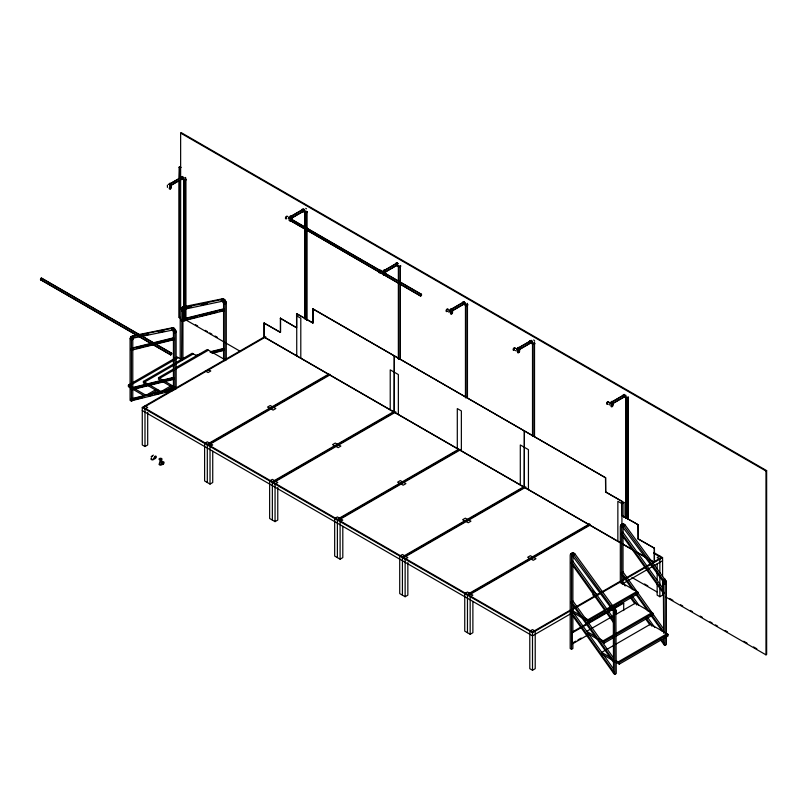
<?xml version="1.0" encoding="UTF-8"?>
<svg xmlns="http://www.w3.org/2000/svg" width="807" height="807" viewBox="0 0 807 807"><rect width="100%" height="100%" fill="white"/><g stroke="black" fill="none" stroke-linecap="round" stroke-linejoin="round"><path stroke-width="1.21" d="M571.568 554.056L572.809 552.765L575.29 554.369L615.862 610.163L616.255 673.532L614.894 674.309L614.5 610.949L573.928 555.145L571.447 553.552L570.186 555.287L570.186 648.495L571.538 649.282L572.889 648.495L572.889 642.201M665.029 632.92L665.029 584.016L664.484 581.585L624.063 526.204L621.582 524.6L620.321 526.335L620.321 583.027M666.38 633.384L666.39 583.239L665.836 580.808L625.415 525.418L622.943 523.824L621.693 525.105M571.538 649.282L571.538 556.114L572.092 555.307L613.29 610.949L613.542 673.532L614.894 674.309M572.889 561.632L573.041 554.742L571.679 555.519M621.672 582.563L621.672 527.173L622.217 526.356L663.324 581.736L663.677 632.133M623.024 532.691L623.165 525.791M174.796 389.66L174.796 332.968L173.525 329.77L171.044 328.51L131.723 336.529L130.472 337.457L130.078 339.021L130.078 400.373L131.44 401.15L132.792 400.373M131.44 401.15L131.43 339.858L132.509 338.264L171.77 330.255L172.89 330.789L173.434 332.242L173.434 390.154M132.792 399.122L132.792 339.081L133.387 337.689M181.565 359.761L181.918 309.767L222.096 301.283L223.569 303.301L223.569 359.952M182.927 358.974L182.927 310.13L183.663 308.657M41.601 278.788L41.339 278.213L40.663 278.708M41.752 278.748L40.875 278.244L40.441 279.696L170.63 354.898L171.639 354.323L171.639 353.163L41.561 278.062M290.207 220.482L291.428 219.201L421.496 294.303L421.496 295.463L420.497 296.048L290.217 220.462M291.458 219.928L290.923 219.433L290.439 220.674L380.5 272.695M385.131 273.886C384.959 271.596 382.568 275.732 384.636 274.733M291.761 217.92L291.266 216.649L290.419 216.73M303.341 209.447L304.4 209.346M396.873 263.445L397.236 262.941L398.093 263.566M397.034 263.536L397.871 263.465M463.944 302.171L464.469 301.687M531.016 340.897L531.369 340.393M611.565 402.35L612.604 402.249M179.124 178.488L179.124 167.22L179.931 166.777M179.346 178.488L179.739 166.827M180.395 317.978L179.265 317.706L179.628 316.909M180.132 317.867L179.578 317.09M151.494 458.84L152.19 459.536M290.671 219.06L290.459 218.132L288.634 217.012M304.804 211.878L305.5 212.574M383.86 273.17L383.769 272.564M384.213 273.059L384.001 272.13L382.175 271.011M398.345 265.886L399.041 266.582M465.417 304.602L466.113 305.298M532.489 343.328L532.943 343.964M224.931 360.709L224.931 304.027L223.66 300.829L221.522 299.528L180.768 308.284L180.213 310.08L180.213 358.974M181.646 308.607L183.209 306.811L222.53 298.782L225.012 300.043L226.283 303.25L226.283 359.932M40.582 278.889L40.663 279.615L170.741 354.717L171.417 354.424M170.448 354.212L171.639 353.163M171.619 354.071L171.528 353.345L41.54 278.334M420.518 295.13L420.598 295.856L421.385 295.402M421.476 295.211L421.385 294.494L383.456 272.584M382.528 271.545L383.154 271.606M151.091 456.863L153.37 455.118M151.575 457.024L152.079 456.147M169.924 185.761L169.924 185.116M170.055 185.933L169.803 184.652M161.824 462.936L161.824 461.463M304.663 210.617L304.663 209.8M383.95 270.728L384.626 270.527L385.302 271.505M451.022 309.454L452.041 309.555M452.303 310.796L452.303 309.999M465.276 303.351L465.276 302.524M518.094 348.17L519.113 348.271M532.206 341.906L532.206 341.26M170.741 353.799L170.63 354.898M286.021 217.234L285.91 218.263L286.515 218.324M446.634 309.959L446.947 311.129M131.702 336.943L132.832 335.823L136.766 334.996M167.412 185.065L167.412 187.385M379.704 271.031L379.381 272.12L380.057 272.322M420.598 294.948L421.385 294.494M607.338 402.451L607.338 403.843M185.64 179.618L183.734 179.618M183.895 320.016L184.773 320.893L185.64 320.016M467.424 303.361L466.839 303.603M382.125 273.27L381.368 273.059M170.862 353.637L171.528 353.345M571.507 562.096L570.862 562.761L613.542 622.601L614.188 621.935L571.507 562.096L572.859 561.309L613.37 618.112M621.632 533.145L620.997 533.81L663.677 593.659L664.312 592.994L621.632 533.145L622.994 532.368L663.505 589.171M622.348 533.034L622.994 532.368M571.507 601.699L570.862 602.365L613.542 662.204L614.188 661.538L571.507 601.699L572.859 600.912L613.37 657.715M571.507 612.644L570.862 613.31L613.542 673.159L614.188 672.493L571.507 612.644L572.859 611.867L613.37 668.67M663.505 628.774L622.994 571.971L621.632 572.748L620.997 573.414L632.567 589.645M622.348 572.637L622.994 571.971M622.348 583.592L622.994 582.926L625.163 585.963M663.677 633.263L664.312 632.597L651.299 614.339M168.824 184.4L182.806 176.44M170.882 185.247L183.471 177.944M170.993 185.428L183.492 178.206L183.613 177.288M292.043 217.951L303.654 211.212L303.049 209.659L302.373 210.284M385.585 271.949L397.185 265.221L396.59 263.657L395.914 264.282M452.656 310.675L464.257 303.936L463.833 302.514L462.986 303.008M519.254 349.623L519.254 348.483M519.728 349.401L531.329 342.662L530.905 341.24L530.058 341.734M532.227 342.178L531.732 340.483M611.05 402.34L624.719 394.411M613.108 403.187L625.697 395.884M613.219 403.369L625.718 396.156L625.839 395.228M609.749 403.097L609.799 402.441M185.328 178.256L185.166 177.54M184.208 319.986L184.773 320.762L185.328 319.986M161.38 464.499L159.675 464.499M534.385 342.229L533.78 342.501M41.248 279.615L40.562 279.807M291.095 220.735L290.429 220.916M607.5 402.269L608.357 402.35M180.637 308.103L180.637 133.074L181.313 132.691L766.65 470.622L766.65 654.467L765.974 654.85L665.694 596.958M169.046 184.48L181.555 177.258M303.543 208.983L289.995 216.811A1.493 0.868 60 0 1 291.488 216.427A1.493 0.868 60 0 1 291.831 218.616M291.145 216.397L302.615 209.78M292.981 217.154L303.402 211.141M131.006 336.852L132.59 335.924M181.141 307.901L182.725 306.983M130.633 337.225L133.074 335.752M180.768 308.284L183.209 306.811M130.472 337.457L131.834 336.68M180.607 308.516L181.958 307.739M180.475 308.778L181.827 308.002M180.375 309.071L181.726 308.284M130.109 338.668L131.46 337.881M131.783 338.708L133.528 337.598M181.918 309.767L183.996 308.536M131.602 339.031L133.044 338.083M181.736 310.09L183.179 309.131M131.531 339.212L132.893 338.436M181.666 310.271L183.028 309.495M131.48 339.414L132.842 338.637M181.615 310.473L182.967 309.686M131.45 339.636L132.802 338.849M181.585 310.685L182.937 309.908M131.43 339.858L132.792 339.081M181.565 310.917L182.927 310.13M131.44 340.13L132.792 339.354M181.565 311.189L182.927 310.413M171.044 328.51L172.748 327.692L174.04 328.207L176.118 331.707L176.148 388.873M221.179 299.568L222.883 298.751M171.81 328.54L173.162 327.763M221.945 299.599L223.297 298.822M172.244 328.711L173.596 327.935M222.379 299.77L223.731 298.993M172.688 328.984L174.04 328.207M222.823 300.043L224.175 299.256M173.122 329.337L174.473 328.56M223.246 300.396L224.608 299.619M171.77 330.255L173.122 329.468M221.905 301.304L223.458 300.507M173.525 329.77L174.877 328.994M223.66 300.829L225.012 300.043M173.898 330.265L175.25 329.488M224.033 301.324L225.385 300.537M174.211 330.799L175.573 330.023M224.346 301.858L225.698 301.082M174.473 331.364L175.825 330.588M224.608 302.423L225.96 301.636M174.655 331.939L176.017 331.152M224.79 302.988L226.142 302.211M174.766 332.494L176.118 331.707M224.901 303.553L226.253 302.766M174.796 332.968L176.148 332.191M224.931 304.027L226.283 303.25M130.472 387.885L128.404 386.694L128.404 385.131L130.573 383.87M132.731 382.619L177.177 356.966L182.443 360.003M132.792 383.9L178.317 357.622M160.018 392.555L143.424 382.972L143.424 381.408L173.777 363.886M175.946 362.636L192.197 353.244L196.434 355.685M144.564 382.064L173.828 365.168M175.997 363.917L193.337 353.9M174.07 388.217L158.515 379.24L158.515 377.676L173.687 368.91M175.855 367.659L207.288 349.512L224.931 359.69M159.655 378.332L173.737 370.191M175.906 368.94L208.428 350.167M620.674 543L264.05 337.104L264.05 323.022L280.483 332.313L280.483 318.23L280.483 332.313M173.475 388.813L130.795 399.374L131.43 400.776L132.792 400M155.791 389.67L146.037 395.309L134.628 388.722M149.285 394.996L157.96 389.983M170.812 385.958L161.057 391.587L143.424 381.408M280.483 318.23L296.572 327.723L296.572 313.641L312.995 322.931L312.995 308.849L312.995 322.931M164.305 391.274L171.901 386.896M147.691 412.417L147.691 444.96L144.988 446.523L142.274 444.96L142.274 407.414L264.767 336.69M265.806 336.872L143.626 407.414L207.308 444.183L328.399 374.277M383.537 270.809L397.084 262.991M383.648 271.001L397.195 263.173M386.513 271.162L396.943 265.14M162.025 460.898L159.463 462.381L161.582 463.601M329.801 374.246L207.308 444.96L207.308 482.515M329.75 375.053L208.67 444.96L272.352 481.729L394.522 411.187M450.609 309.535L464.156 301.707M450.72 309.727L464.267 301.899M453.584 309.888L464.005 303.866M210.022 484.079L210.022 446.523L212.735 444.96L207.308 441.833L204.605 443.396L204.605 480.942L210.022 484.079L212.735 482.515L212.735 451.224M394.835 411.792L272.352 482.505L272.352 520.061M395.884 411.974L273.704 482.505L337.387 519.274L458.467 449.368M517.67 348.261L531.228 340.433M517.781 348.442L531.339 340.625M519.617 349.209L531.077 342.592M275.056 521.625L275.056 484.079L277.769 482.505L272.352 479.378L269.639 480.942L269.639 518.498L275.056 521.625L277.769 520.061L277.769 487.519M459.869 449.338L337.387 520.061L337.387 557.607M459.829 450.155L338.738 520.061L402.421 556.83L524.6 486.288M611.272 402.421L623.781 395.198M340.1 559.17L340.1 521.625L342.804 520.061L337.387 516.934L334.673 518.498L334.673 556.043L340.1 559.17L342.804 557.607L342.804 526.315M524.913 486.893L402.421 557.607L402.421 595.152M525.952 487.075L403.782 557.607L467.465 594.376L589.635 523.834M312.834 308.94L605.664 477.815L605.664 491.897L623.962 502.458L623.962 517.479M405.134 596.726L405.134 559.17L407.848 557.607L402.421 554.48L399.717 556.043L399.717 593.589L405.134 596.726L407.848 595.152L407.848 562.61M605.492 477.915L605.664 491.897M605.492 491.998L621.925 501.288L621.925 524.822M623.962 502.458L621.925 503.629L617.859 501.288L617.859 541.184M589.947 524.439L467.465 595.152L467.465 632.708M589.897 525.246L468.817 595.152L532.499 631.921L570.68 609.88M621.753 501.379L621.753 515.461L638.186 524.752L638.186 538.834L654.447 548.225L654.447 562.297L649.02 559.17M570.509 554.046L572.435 552.835M620.644 525.105L622.57 523.884M571.447 553.552L572.809 552.765M621.582 524.6L622.943 523.824M570.317 554.409L571.679 553.622M571.86 553.582L573.212 552.805M620.452 525.458L621.804 524.681M621.995 524.641L623.347 523.864M572.294 553.733L573.646 552.946M622.419 524.782L623.781 524.005M572.728 553.965L574.09 553.188M622.863 525.024L624.225 524.247M573.172 554.298L574.523 553.521M623.297 525.357L624.658 524.58M621.814 526.578L623.579 525.579M571.598 555.67L572.96 554.893M621.733 526.729L623.085 525.952M571.558 555.862L572.909 555.075M573.585 554.712L574.937 553.935M621.683 526.921L623.044 526.134M623.72 525.771L625.072 524.984M571.538 556.114L572.889 555.337M621.672 527.173L623.024 526.396M573.928 555.145L575.29 554.369M624.063 526.204L625.415 525.418M621.753 515.461L638.186 524.752M470.168 634.272L470.168 596.726L472.882 595.152L467.465 592.025L464.751 593.589L464.751 631.145L470.168 634.272L472.882 632.708L472.882 601.417M638.014 524.853L638.186 538.834M180.637 133.074L765.974 471.016L766.65 470.622M638.014 538.935L654.447 548.225M659.864 556.043L657.15 557.607L659.864 559.17L659.864 572.94M572.859 608.619L620.855 580.909M623.034 579.648L650.311 563.901M652.49 562.65L661.215 557.607L653.66 553.249M142.274 407.414L532.499 632.708L570.438 610.798M572.607 609.547L574.786 608.286M576.944 607.046L662.577 557.607L662.577 576.38M621.632 583.703L622.994 582.926M570.438 613.935L532.499 635.835L142.274 410.541M622.469 583.895L662.577 560.734M588.041 619.695L636.814 591.531M583.915 617.315L589.171 620.351L605.432 610.96M607.6 609.709L637.954 592.187L637.954 593.75L614.107 607.52M585.025 619.514L589.171 621.915L611.938 608.771M612.301 608.942L571.538 632.466L572.213 632.859L623.7 603.132L623.7 610.566M614.44 607.701L623.024 602.748L623.7 603.132M613.259 608.579L614.611 607.802M663.384 579.638L664.746 578.851M663.636 579.991L664.988 579.204M613.744 609.315L615.095 608.539M663.879 580.374L665.23 579.597M613.966 609.719L615.317 608.932M664.1 580.768L665.452 579.991M614.167 610.122L615.519 609.335M664.302 581.181L665.654 580.394M614.349 610.536L615.701 609.749M664.484 581.585L665.836 580.808M614.5 610.949L615.862 610.163M664.635 582.008L665.987 581.222M614.631 611.363L615.993 610.576M664.766 582.422L666.118 581.635M614.742 611.777L616.094 610.99M664.877 582.836L666.229 582.049M614.823 612.18L616.175 611.403M664.948 583.239L666.31 582.452M614.873 612.574L616.225 611.797M665.008 583.632L666.36 582.856M614.894 612.967L616.255 612.18M665.029 584.016L666.39 583.239M614.894 613.3L616.255 612.513M665.029 584.349L666.38 583.572M613.723 615.68L586.628 631.326L595.969 636.713M615.892 614.43L635.412 603.162L653.045 613.35L653.045 614.914L616.185 636.188M573.686 642.382L575.825 641.141M577.973 639.901L581.191 638.044M571.538 643.623L572.213 644.006L589.382 634.1M532.499 670.254L535.212 668.69L535.212 631.145L532.499 629.581L529.785 631.145L529.785 668.69L532.499 670.254L532.499 632.708M657.15 582.644L657.15 595.152L659.864 596.726L662.577 595.152L662.577 591.4M603.132 640.849L613.966 634.595M616.134 633.344L651.905 612.695M599.006 638.468L604.261 641.504L614.016 635.876M616.185 634.625L653.045 613.35M601.154 641.272L604.261 643.068L614.016 637.439M601.649 653.952L601.649 652.389L613.572 645.509M615.741 644.258L650.432 624.225L668.065 634.413L668.065 635.977L619.282 664.141L616.175 662.335M618.152 661.911L666.925 633.757M616.084 660.721L619.282 662.567L668.065 634.413M663.677 638.357L663.677 644.591L665.029 645.368L666.38 644.591L666.38 635.866M185.166 178.327L185.771 177.933L185.277 177.429M306.246 212.523L306.71 211.878M399.788 266.522L400.252 265.886M466.86 305.248L467.314 304.602M152.937 459.476L153.401 458.84M533.931 343.964L534.385 343.328M380.057 270.718L380.652 270.769M447.118 309.444L447.724 309.495M160.785 461.17L160.038 461.332M450.024 311.119L450.599 311.129M517.095 349.845L517.67 349.855M610.788 403.752L611.494 404.186M183.492 178.206L182.806 178.024M170.65 185.56C171.931 184.995 169.52 182.685 169.621 184.48M303.543 211.313L302.696 210.96M397.084 265.321L396.408 265.14M464.146 304.037L463.48 303.866M531.218 342.763L530.542 342.582M182.281 319.088L223.741 308.829M182.917 320.5L187.799 319.29M190.24 318.684L197.554 316.879M199.995 316.273L207.308 314.468M209.749 313.862L217.063 312.047M219.504 311.441L224.386 310.241M132.146 348.039L173.606 337.78M136.444 348.533L143.767 346.728M146.198 346.122L173.031 339.485M153.38 344.791L131.43 350.228L130.795 348.816L173.475 338.254L174.11 339.666L155.822 344.185M182.281 358.691L184.722 358.096M195.698 355.373L200.57 354.172M210.324 351.751L223.741 348.432M180.929 359.478L183.36 358.873M195.556 355.857L199.218 354.949M210.193 352.235L223.61 348.917L224.245 350.319L212.049 353.335M212.191 352.861L224.386 349.845M132.146 387.642L173.606 377.383M132.792 389.045L166.938 380.591M169.369 379.996L174.251 378.786M132.146 398.587L173.606 388.328M134.012 399.697L142.546 397.579M148.639 396.076L152.301 395.168M154.742 394.562L162.056 392.757M164.497 392.152L169.369 390.941M131.43 400.776L172.9 390.517M185.217 308.284L191.35 307.033M201.165 305.036L207.308 303.775M220.805 301.021L223.257 300.527M139.218 334.502L172.748 327.692M133.861 337.477L136.312 336.983M142.446 335.732L148.579 334.481M158.394 332.474L164.537 331.223M289.834 218.334L288.482 217.87M382.528 271.969L383.375 272.342L382.175 271.757M514.009 349.845L513.585 348.917L514.795 348.221M179.87 166.656L180.395 166.656M306.105 211.051L305.581 211.051M288.634 219.958L289.178 219.918M180.132 166.767L181 167.513L179.124 167.22M449.096 310.604L450.447 311.068M609.799 402.945L611.847 403.853M449.882 310.796L449.237 310.483M516.954 349.522L517.519 349.784M626.676 398.002L625.939 397.447M421.496 294.303L420.497 294.878L420.497 296.048M181.979 178.71C184.026 178.932 180.899 175.482 181.373 177.964M624.214 396.691C626.272 396.913 623.135 393.463 623.619 395.944M305.742 208.337L306.499 208.831M180.526 166.827L180.526 167.614L179.346 167.22M610.496 403.47L611.01 403.762M291.317 219.393L380.198 270.708M288.634 217.94L289.431 218.425M449.237 310.665L450.044 311.149M448.44 311.784L449.237 312.269M515.512 350.51L516.309 350.995M609.013 404.519L609.799 404.973M383.749 274.572L420.598 295.856M312.995 308.849L605.664 477.815M296.572 313.641L312.834 323.022M296.734 315.89L300.799 318.23L300.799 358.126M280.311 318.331L296.572 327.723M264.05 323.022L280.311 332.413M653.902 552.603L662.577 557.607M620.906 542.94L264.222 337.003L264.222 322.931M623.004 544.15L633.848 550.414M636.017 551.665L646.861 557.919M622.843 544.251L633.677 550.505M635.845 551.756L646.689 558.02M648.858 559.271L654.275 562.398L654.275 548.316M195.486 324.707L197.665 325.957M205.291 330.366L207.47 331.627M209.659 332.887L211.838 334.148M215.106 336.035L217.285 337.286M644.571 583.975L647.839 585.872M669.639 598.451L672.907 600.337M680.543 604.746L682.722 606.007M690.348 610.415L692.527 611.666M700.163 616.074L702.342 617.335M709.968 621.743L712.147 622.994M715.416 624.89L717.594 626.141M725.231 630.549L727.41 631.81M743.761 641.252L747.03 643.139M753.567 646.911L756.835 648.798M186.084 320.056L240.587 351.529M631.901 577.449L656.969 591.924M620.321 582.008L637.954 592.187M208.075 369.424L210.788 370.988L208.075 372.552L205.361 370.988M273.109 406.97L275.823 408.534L273.109 410.097L270.406 408.534M338.153 444.526L340.857 446.089L338.153 447.653L335.44 446.089M403.187 482.072L405.901 483.635L403.187 485.199L400.474 483.635M468.221 519.617L470.935 521.181L468.221 522.744L465.518 521.181M533.266 557.163L535.969 558.737L533.266 560.3L530.552 558.737M272.937 407.071L270.234 405.507L267.52 407.071L270.234 408.635M337.982 444.617L335.268 443.053L332.565 444.617L335.268 446.18M403.016 482.172L400.302 480.599L397.599 482.172L400.302 483.736M468.05 519.718L465.346 518.155L462.633 519.718L465.346 521.282M533.094 557.264L530.381 555.7L527.667 557.264L530.381 558.827M595.415 593.246L598.128 594.82M592.711 594.82L595.415 596.383M572.567 610.758L581.908 616.155M572.577 612.331L582.947 618.323M158.515 377.676L176.148 387.854M587.667 633.495L598.037 639.477M601.649 652.389L610.99 657.776M602.688 654.558L614.097 661.145M128.404 385.131L132.63 387.572M132.55 389.085L143.959 395.672M144.988 405.85L147.691 407.414L144.988 408.978L144.988 446.523M533.689 339.908L534.688 341.038M290.056 217.92L290.389 218.536M518.356 349.875L516.309 348.463M451.284 311.149L449.237 309.737M621.632 572.748L633.939 589.998M636.824 594.053L649.847 612.311M636.188 594.719L647.759 610.949M650.654 615.005L662.224 631.235M632.395 596.111L638.902 605.24M647.587 617.405L654.82 627.553M631.044 596.887L636.824 605.008M646.236 618.192L652.016 626.303M661.427 639.487L664.312 643.552L663.677 644.218L660.055 639.144M630.398 597.553L634.736 603.646M645.59 618.858L649.928 624.941M592.469 590.381L593.922 592.409M765.974 471.016L765.974 654.85M665.029 636.652L665.029 645.368M662.577 580.142L662.577 588.898M659.864 575.441L659.864 585.458M659.864 587.96L659.864 596.726M657.15 563.871L657.15 568.874M657.15 571.376L657.15 580.142M628.017 397.175L628.017 519.385M627.796 397.175L627.796 519.385M626.222 397.175L626.222 518.124M626 397.175L626 518.124M623.024 535.202L623.024 572.97M623.024 575.492L623.024 584.308M619.282 662.567L619.282 664.141M604.261 641.504L604.261 643.068M589.171 620.351L589.171 621.915M572.889 564.143L572.889 601.921M572.889 604.433L572.889 613.249M572.889 615.761L572.889 632.133M572.213 632.859L572.213 644.006M534.527 343.197L534.527 436.436M534.305 343.197L534.305 436.436M532.731 343.197L532.731 436.436M532.509 343.197L532.509 436.436M528.434 489.546L528.434 449.65L520.303 444.96L520.303 484.856M524.368 487.206L524.368 430.877L524.197 487.297M467.455 304.471L467.455 397.71M467.233 304.471L467.233 397.71M465.659 304.471L465.659 397.71M465.447 304.471L465.447 397.71M461.362 450.831L461.362 410.934L457.297 408.584L457.297 448.48M400.383 265.755L400.383 358.984M400.171 265.755L400.171 358.984M398.587 265.755L398.587 280.866M398.587 283.388L398.587 358.984M398.376 265.755L398.376 280.866M398.376 283.388L398.376 358.984M398.355 414.455L398.355 374.559L390.225 369.858L390.225 409.754M394.29 412.105L394.29 355.786L394.129 412.206M306.842 211.747L306.842 320.107M306.63 211.747L306.63 320.107M305.056 211.747L305.056 226.868M305.056 229.39L305.056 318.846M304.834 211.747L304.834 226.868M304.834 229.39L304.834 318.846M296.734 313.54L296.734 355.786M185.771 179.194L185.771 317.787M185.56 179.194L185.56 317.787M183.986 179.194L183.986 306.448M183.986 308.97L183.986 319.047M183.764 179.194L183.764 306.448M183.764 308.97L183.764 319.047M179.346 180.99L179.346 317.413M179.124 180.99L179.124 317.413M628.219 397.024A1.493 0.868 0 0 1 627.785 398.164A1.493 0.868 0 0 1 625.778 398.002A1.493 0.868 0 0 1 625.869 396.842M623.297 395.965A1.493 0.868 60 0 1 624.033 394.573A1.493 0.868 60 0 1 625.264 396.701A1.493 0.868 60 0 1 623.69 396.64M611.202 402.138A1.493 0.868 60 0 1 612.664 401.856A1.493 0.868 60 0 1 613.007 404.045M607.953 403.964A1.493 0.868 -60 0 1 606.642 403.762A1.493 0.868 -60 0 1 607.59 401.775A1.493 0.868 -60 0 1 608.74 402.33M534.728 343.046A1.493 0.868 0 0 1 533.437 344.337A1.493 0.868 0 0 1 532.136 343.046M529.705 341.633A1.493 0.868 60 0 1 530.724 340.685A1.493 0.868 60 0 1 531.752 342.814A1.493 0.868 60 0 1 530.199 342.662M517.711 348.16A1.493 0.868 60 0 1 519.294 348.019A1.493 0.868 60 0 1 519.294 350.137M514.462 349.986A1.493 0.868 -60 0 1 513.151 349.784A1.493 0.868 -60 0 1 514.099 347.807A1.493 0.868 -60 0 1 515.249 348.352M467.667 304.32A1.493 0.868 0 0 1 467.223 305.46A1.493 0.868 0 0 1 465.215 305.308A1.493 0.868 0 0 1 465.306 304.138M462.633 302.918A1.493 0.868 60 0 1 463.652 301.969A1.493 0.868 60 0 1 464.681 304.098A1.493 0.868 60 0 1 463.127 303.936M450.639 309.434A1.493 0.868 60 0 1 452.223 309.293A1.493 0.868 60 0 1 452.223 311.411M447.401 311.27A1.493 0.868 -60 0 1 446.1 311.149A1.493 0.868 -60 0 1 446.846 309.222A1.493 0.868 -60 0 1 448.147 309.333M400.746 265.806A1.493 0.868 0 0 1 398.91 266.865A1.493 0.868 0 0 1 398.234 265.422M395.561 264.192A1.493 0.868 60 0 1 396.59 263.243A1.493 0.868 60 0 1 397.609 265.372A1.493 0.868 60 0 1 396.055 265.221M383.567 270.718A1.493 0.868 60 0 1 385.03 270.436A1.493 0.868 60 0 1 385.373 272.625M380.581 272.272A1.493 0.868 -60 0 1 379.098 272.595A1.493 0.868 -60 0 1 379.693 270.587A1.493 0.868 -60 0 1 381.075 270.617M384.989 274.814A1.493 0.868 -60 0 1 383.416 274.874A1.493 0.868 -60 0 1 384.636 272.756A1.493 0.868 -60 0 1 385.373 274.148M169.278 184.389A1.493 0.868 60 0 1 170.025 183.32A1.493 0.868 60 0 1 171.316 184.934A1.493 0.868 60 0 1 170.57 186.003M185.983 179.043A1.493 0.868 0 0 1 185.549 180.183A1.493 0.868 0 0 1 183.542 180.032A1.493 0.868 0 0 1 183.633 178.861M181.061 177.994A1.493 0.868 60 0 1 181.797 176.602A1.493 0.868 60 0 1 183.018 178.72A1.493 0.868 60 0 1 181.444 178.66M307.053 211.595A1.493 0.868 0 0 1 306.62 212.735A1.493 0.868 0 0 1 304.612 212.584A1.493 0.868 0 0 1 304.703 211.414M302.03 210.183A1.493 0.868 60 0 1 303.139 209.295A1.493 0.868 60 0 1 304.007 211.535A1.493 0.868 60 0 1 302.302 210.889M286.788 218.536A1.493 0.868 -60 0 1 285.486 218.425A1.493 0.868 -60 0 1 286.243 216.498A1.493 0.868 -60 0 1 287.534 216.609M291.448 220.815A1.493 0.868 -60 0 1 289.895 220.967A1.493 0.868 -60 0 1 290.913 218.838A1.493 0.868 -60 0 1 291.942 219.786M162.025 464.207A1.493 0.868 0 0 1 159.957 465.014A1.493 0.868 0 0 1 159.463 463.601M153.744 458.558A1.493 0.868 0 0 1 153.31 459.697A1.493 0.868 0 0 1 151.302 459.546A1.493 0.868 0 0 1 151.393 458.376M169.621 187.97C170.741 190.381 171.427 184.702 169.621 187.97M154.49 457.599C155.6 460.01 156.296 454.341 154.49 457.599M162.308 463.369C163.428 465.77 164.114 460.101 162.308 463.369M450.851 312.965C451.97 315.376 452.656 309.696 450.851 312.965M517.923 351.691C519.042 354.102 519.728 348.422 517.923 351.691M611.413 405.669C612.533 408.07 613.219 402.4 611.413 405.669M159.574 458.981C161.017 461.281 162.328 457.287 159.574 458.981M223.61 309.313L180.929 319.875L181.565 321.277L224.245 310.715L223.61 309.313M173.475 377.858L130.795 388.419L131.43 389.831L174.11 379.27L173.475 377.858M612.362 406.506A1.493 0.868 -60 0 0 612.836 404.186A1.493 0.868 -60 0 0 611.06 405.76A1.493 0.868 -60 0 0 612.362 406.506M518.871 352.528A1.493 0.868 -60 0 0 519.345 350.208A1.493 0.868 -60 0 0 517.569 351.781A1.493 0.868 -60 0 0 518.871 352.528M451.799 313.812A1.493 0.868 -60 0 0 452.273 311.492A1.493 0.868 -60 0 0 450.508 313.066A1.493 0.868 -60 0 0 451.799 313.812M170.57 188.818A1.493 0.868 -60 0 0 171.044 186.498A1.493 0.868 -60 0 0 169.278 188.061A1.493 0.868 -60 0 0 170.57 188.818M163.256 464.207A1.493 0.868 -60 0 0 163.73 461.886A1.493 0.868 -60 0 0 161.955 463.46A1.493 0.868 -60 0 0 163.256 464.207M159.776 459.879A1.493 0.868 0 0 0 162.025 459.122A1.493 0.868 0 0 0 159.776 458.376A1.493 0.868 0 0 0 159.776 459.879M155.428 458.447A1.493 0.868 -60 0 0 155.902 456.126A1.493 0.868 -60 0 0 154.137 457.7A1.493 0.868 -60 0 0 155.428 458.447"/></g></svg>
